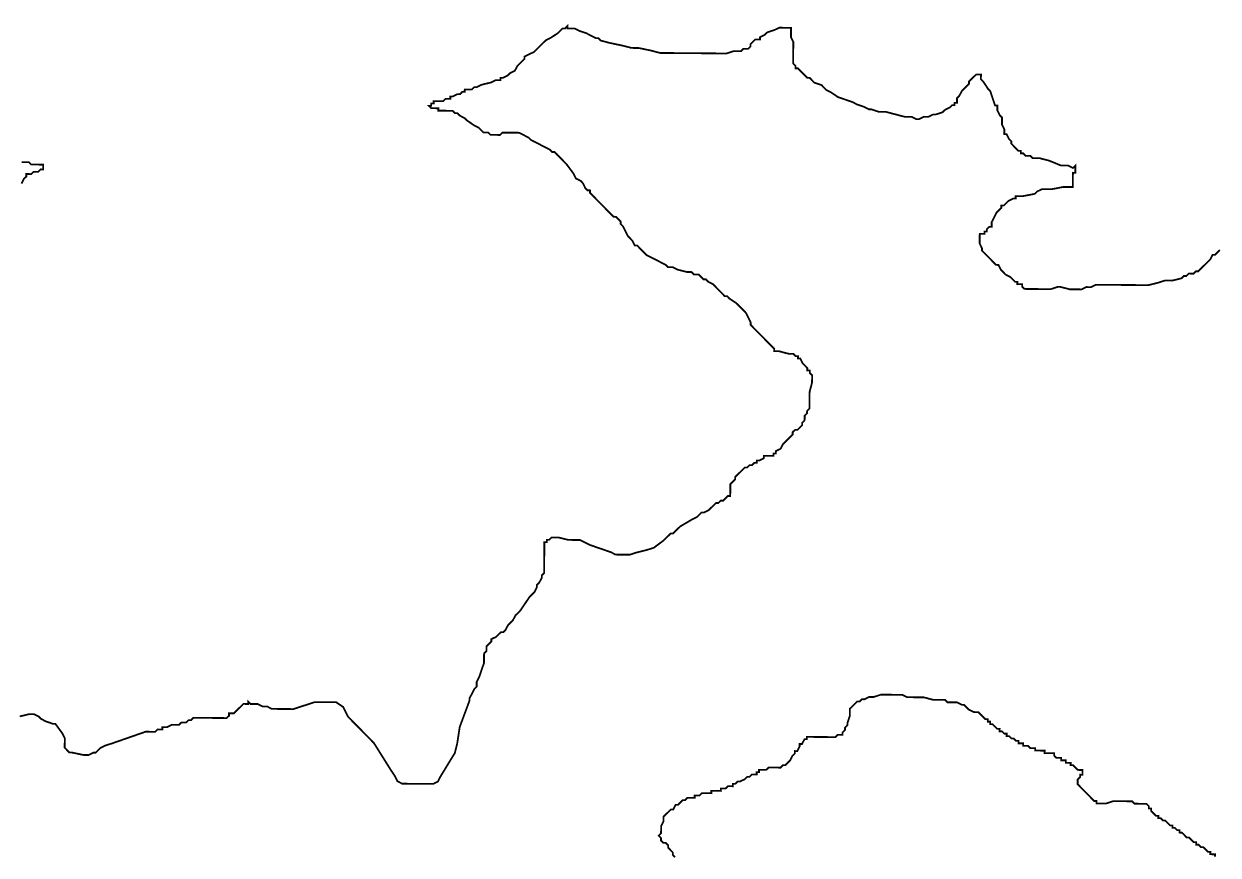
# Model space of a CAD drawing. Header units: metres. Extents: x 290190 to 339802, y 1811045 to 1991312.
# Drawn here: x 323565 to 325589, y 1831977 to 1833386 of the extents above; entities that cross this region are included whole.
import ezdxf

# ---------------------------------------------------------------- set-up
doc = ezdxf.new("R2010")
doc.units = ezdxf.units.M
doc.header["$MEASUREMENT"] = 0
doc.layers.add('HAZARDS LINE', color=1, linetype='Continuous')

msp = doc.modelspace()

# ---------------------------------------------------------------- linework, layer by layer
at = {"layer": 'HAZARDS LINE', "lineweight": 18}
for points in [[(325591.8, 1833002.8, 3.02, 3.02, 0), (325583.7, 1832994.8, 3.02, 3.02, 0), (325579.6, 1832994.8, 3.02, 3.02, 0), (325575.5, 1832986.8, 3.02, 3.02, 0), (325563.3, 1832974.8, 3.02, 3.02, 0), (325559.3, 1832970.8, 3.02, 3.02, 0), (325555.2, 1832966.8, 3.02, 3.02, 0), (325551.2, 1832966.8, 3.02, 3.02, 0), (325547.1, 1832962.8, 3.02, 3.02, 0), (325539.1, 1832962.9, 3.02, 3.02, 0), (325535, 1832958.9, 3.02, 3.02, 0), (325531, 1832958.9, 3.02, 3.02, 0), (325526.9, 1832954.9, 3.02, 3.02, 0), (325510.8, 1832951, 3.02, 3.02, 0), (325498.7, 1832951.1, 3.02, 3.02, 0), (325486.5, 1832947.2, 3.02, 3.02, 0), (325470.4, 1832943.3, 3.02, 3.02, 0), (325381.7, 1832944, 3.02, 3.02, 0), (325373.6, 1832940, 3.02, 3.02, 0), (325365.6, 1832940.1, 3.02, 3.02, 0), (325357.5, 1832936.1, 3.02, 3.02, 0), (325337.3, 1832936.3, 3.02, 3.02, 0), (325321.2, 1832940.4, 3.02, 3.02, 0), (325317.2, 1832940.4, 3.02, 3.02, 0), (325305.1, 1832936.5, 3.02, 3.02, 0), (325260.7, 1832936.9, 3.02, 3.02, 0), (325256.7, 1832940.9, 3.02, 3.02, 0), (325256.8, 1832945, 3.02, 3.02, 0), (325248.7, 1832945, 3.02, 3.02, 0), (325248.7, 1832949.1, 3.02, 3.02, 0), (325244.7, 1832949.1, 3.02, 3.02, 0), (325240.7, 1832953.1, 3.02, 3.02, 0), (325236.7, 1832957.2, 3.02, 3.02, 0), (325228.7, 1832961.3, 3.02, 3.02, 0), (325224.7, 1832965.4, 3.02, 3.02, 0), (325220.7, 1832969.4, 3.02, 3.02, 0), (325216.7, 1832977.5, 3.02, 3.02, 0), (325212.7, 1832977.6, 3.02, 3.02, 0), (325208.7, 1832981.6, 3.02, 3.02, 0), (325196.7, 1832993.8, 3.02, 3.02, 0), (325188.7, 1833001.9, 3.02, 3.02, 0), (325188.7, 1833006, 3.02, 3.02, 0), (325184.7, 1833014.1, 3.02, 3.02, 0), (325184.9, 1833030.2, 3.02, 3.02, 0), (325192.9, 1833030.1, 3.02, 3.02, 0), (325193, 1833034.2, 3.02, 3.02, 0), (325197, 1833034.1, 3.02, 3.02, 0), (325197, 1833038.2, 3.02, 3.02, 0), (325201.1, 1833042.2, 3.02, 3.02, 0), (325205.1, 1833042.1, 3.02, 3.02, 0), (325205.2, 1833050.2, 3.02, 3.02, 0), (325213.4, 1833066.2, 3.02, 3.02, 0), (325217.4, 1833070.2, 3.02, 3.02, 0), (325221.5, 1833074.2, 3.02, 3.02, 0), (325221.5, 1833078.3, 3.02, 3.02, 0), (325225.6, 1833078.2, 3.02, 3.02, 0), (325229.6, 1833082.2, 3.02, 3.02, 0), (325233.7, 1833086.2, 3.02, 3.02, 0), (325241.8, 1833090.2, 3.02, 3.02, 0), (325245.8, 1833090.2, 3.02, 3.02, 0), (325245.8, 1833094.2, 3.02, 3.02, 0), (325257.9, 1833094.1, 3.02, 3.02, 0), (325278.1, 1833098, 3.02, 3.02, 0), (325282.2, 1833102, 3.02, 3.02, 0), (325290.3, 1833106, 3.02, 3.02, 0), (325306.4, 1833105.8, 3.02, 3.02, 0), (325326.6, 1833109.7, 3.02, 3.02, 0), (325342.7, 1833109.6, 3.02, 3.02, 0), (325342.9, 1833133.8, 3.02, 3.02, 0), (325346.9, 1833133.7, 3.02, 3.02, 0), (325347, 1833145.8, 3.02, 3.02, 0), (325343, 1833141.8, 3.02, 3.02, 0), (325334.9, 1833145.9, 3.02, 3.02, 0), (325322.8, 1833146, 3.02, 3.02, 0), (325302.7, 1833154.2, 3.02, 3.02, 0), (325286.7, 1833158.4, 3.02, 3.02, 0), (325274.6, 1833158.5, 3.02, 3.02, 0), (325270.6, 1833162.6, 3.02, 3.02, 0), (325262.5, 1833162.6, 3.02, 3.02, 0), (325258.5, 1833166.7, 3.02, 3.02, 0), (325254.5, 1833166.7, 3.02, 3.02, 0), (325254.5, 1833170.7, 3.02, 3.02, 0), (325250.5, 1833170.8, 3.02, 3.02, 0), (325246.5, 1833174.8, 3.02, 3.02, 0), (325242.5, 1833178.9, 3.02, 3.02, 0), (325238.5, 1833183, 3.02, 3.02, 0), (325238.5, 1833187, 3.02, 3.02, 0), (325234.5, 1833191.1, 3.02, 3.02, 0), (325230.5, 1833199.2, 3.02, 3.02, 0), (325226.5, 1833199.2, 3.02, 3.02, 0), (325226.6, 1833207.3, 3.02, 3.02, 0), (325222.6, 1833215.3, 3.02, 3.02, 0), (325222.7, 1833227.4, 3.02, 3.02, 0), (325218.7, 1833231.5, 3.02, 3.02, 0), (325214.7, 1833239.6, 3.02, 3.02, 0), (325214.8, 1833247.7, 3.02, 3.02, 0), (325210.8, 1833247.7, 3.02, 3.02, 0), (325202.9, 1833271.9, 3.02, 3.02, 0), (325198.9, 1833276, 3.02, 3.02, 0), (325190.9, 1833288.2, 3.02, 3.02, 0), (325186.9, 1833292.2, 3.02, 3.02, 0), (325187, 1833300.3, 3.02, 3.02, 0), (325178.9, 1833300.4, 3.02, 3.02, 0), (325170.8, 1833292.4, 3.02, 3.02, 0), (325166.7, 1833288.4, 3.02, 3.02, 0), (325166.7, 1833284.3, 3.02, 3.02, 0), (325158.6, 1833276.3, 3.02, 3.02, 0), (325154.5, 1833272.3, 3.02, 3.02, 0), (325150.4, 1833264.3, 3.02, 3.02, 0), (325146.4, 1833260.3, 3.02, 3.02, 0), (325146.3, 1833252.2, 3.02, 3.02, 0), (325142.3, 1833252.3, 3.02, 3.02, 0), (325142.2, 1833248.2, 3.02, 3.02, 0), (325138.2, 1833248.3, 3.02, 3.02, 0), (325134.1, 1833244.3, 3.02, 3.02, 0), (325126.1, 1833240.3, 3.02, 3.02, 0), (325122, 1833236.3, 3.02, 3.02, 0), (325109.9, 1833232.4, 3.02, 3.02, 0), (325105.8, 1833232.4, 3.02, 3.02, 0), (325097.7, 1833228.4, 3.02, 3.02, 0), (325089.7, 1833228.5, 3.02, 3.02, 0), (325081.6, 1833224.5, 3.02, 3.02, 0), (325077.6, 1833224.6, 3.02, 3.02, 0), (325069.5, 1833228.6, 3.02, 3.02, 0), (325057.4, 1833228.7, 3.02, 3.02, 0), (325025.3, 1833237.1, 3.02, 3.02, 0), (325013.2, 1833237.2, 3.02, 3.02, 0), (325001.1, 1833241.3, 3.02, 3.02, 0), (324997.1, 1833241.3, 3.02, 3.02, 0), (324989, 1833245.4, 3.02, 3.02, 0), (324977, 1833249.5, 3.02, 3.02, 0), (324969, 1833253.6, 3.02, 3.02, 0), (324956.9, 1833257.8, 3.02, 3.02, 0), (324944.8, 1833261.9, 3.02, 3.02, 0), (324932.8, 1833270, 3.02, 3.02, 0), (324924.8, 1833274.1, 3.02, 3.02, 0), (324916.8, 1833282.3, 3.02, 3.02, 0), (324904.7, 1833286.4, 3.02, 3.02, 0), (324896.7, 1833294.5, 3.02, 3.02, 0), (324892.7, 1833294.5, 3.02, 3.02, 0), (324888.7, 1833298.6, 3.02, 3.02, 0), (324880.7, 1833306.7, 3.02, 3.02, 0), (324876.7, 1833310.8, 3.02, 3.02, 0), (324872.7, 1833310.8, 3.02, 3.02, 0), (324872.7, 1833314.9, 3.02, 3.02, 0), (324868.7, 1833318.9, 3.02, 3.02, 0), (324869, 1833355.2, 3.02, 3.02, 0), (324865, 1833363.3, 3.02, 3.02, 0), (324865.1, 1833379.4, 3.02, 3.02, 0), (324845, 1833379.6, 3.02, 3.02, 0), (324836.9, 1833375.6, 3.02, 3.02, 0), (324824.8, 1833371.7, 3.02, 3.02, 0), (324820.7, 1833367.7, 3.02, 3.02, 0), (324812.6, 1833363.7, 3.02, 3.02, 0), (324812.6, 1833359.7, 3.02, 3.02, 0), (324804.5, 1833359.7, 3.02, 3.02, 0), (324800.5, 1833355.7, 3.02, 3.02, 0), (324796.4, 1833351.7, 3.02, 3.02, 0), (324796.4, 1833347.7, 3.02, 3.02, 0), (324792.3, 1833343.7, 3.02, 3.02, 0), (324784.2, 1833343.8, 3.02, 3.02, 0), (324780.2, 1833339.8, 3.02, 3.02, 0), (324768.1, 1833339.9, 3.02, 3.02, 0), (324756, 1833335.9, 3.02, 3.02, 0), (324643.1, 1833336.8, 3.02, 3.02, 0), (324627, 1833341, 3.02, 3.02, 0), (324606.9, 1833345.2, 3.02, 3.02, 0), (324594.8, 1833345.3, 3.02, 3.02, 0), (324578.7, 1833349.4, 3.02, 3.02, 0), (324558.6, 1833353.6, 3.02, 3.02, 0), (324542.5, 1833357.8, 3.02, 3.02, 0), (324538.5, 1833361.8, 3.02, 3.02, 0), (324534.5, 1833361.9, 3.02, 3.02, 0), (324518.4, 1833370.1, 3.02, 3.02, 0), (324506.3, 1833374.2, 3.02, 3.02, 0), (324498.3, 1833378.3, 3.02, 3.02, 0), (324486.2, 1833378.4, 3.02, 3.02, 0), (324486.2, 1833382.4, 3.02, 3.02, 0), (324482.2, 1833378.4, 3.02, 3.02, 0), (324478.1, 1833378.4, 3.02, 3.02, 0), (324470, 1833370.4, 3.02, 3.02, 0), (324457.9, 1833362.5, 3.02, 3.02, 0), (324449.8, 1833358.5, 3.02, 3.02, 0), (324445.7, 1833354.5, 3.02, 3.02, 0), (324437.6, 1833346.5, 3.02, 3.02, 0), (324429.5, 1833338.5, 3.02, 3.02, 0), (324413.3, 1833330.6, 3.02, 3.02, 0), (324413.2, 1833326.5, 3.02, 3.02, 0), (324409.2, 1833322.5, 3.02, 3.02, 0), (324405.1, 1833318.5, 3.02, 3.02, 0), (324401.1, 1833314.5, 3.02, 3.02, 0), (324397, 1833306.5, 3.02, 3.02, 0), (324388.9, 1833302.5, 3.02, 3.02, 0), (324384.8, 1833298.5, 3.02, 3.02, 0), (324376.7, 1833294.6, 3.02, 3.02, 0), (324372.7, 1833294.6, 3.02, 3.02, 0), (324372.7, 1833290.6, 3.02, 3.02, 0), (324364.6, 1833290.6, 3.02, 3.02, 0), (324356.5, 1833286.7, 3.02, 3.02, 0), (324340.3, 1833282.8, 3.02, 3.02, 0), (324332.2, 1833278.8, 3.02, 3.02, 0), (324328.2, 1833278.8, 3.02, 3.02, 0), (324324.2, 1833274.8, 3.02, 3.02, 0), (324312.1, 1833274.9, 3.02, 3.02, 0), (324312, 1833270.9, 3.02, 3.02, 0), (324308, 1833270.9, 3.02, 3.02, 0), (324303.9, 1833266.9, 3.02, 3.02, 0), (324299.9, 1833267, 3.02, 3.02, 0), (324291.8, 1833263, 3.02, 3.02, 0), (324287.8, 1833263, 3.02, 3.02, 0), (324287.8, 1833259, 3.02, 3.02, 0), (324279.7, 1833259.1, 3.02, 3.02, 0), (324275.6, 1833255.1, 3.02, 3.02, 0), (324259.5, 1833255.2, 3.02, 3.02, 0), (324259.5, 1833251.1, 3.02, 3.02, 0), (324255.4, 1833251.2, 3.02, 3.02, 0), (324255.4, 1833247.1, 3.02, 3.02, 0), (324251.4, 1833247.2, 3.02, 3.02, 0), (324255.4, 1833243.1, 3.02, 3.02, 0), (324267.5, 1833243, 3.02, 3.02, 0), (324267.4, 1833239, 3.02, 3.02, 0), (324291.6, 1833238.8, 3.02, 3.02, 0), (324295.6, 1833234.7, 3.02, 3.02, 0), (324299.7, 1833234.7, 3.02, 3.02, 0), (324303.7, 1833230.6, 3.02, 3.02, 0), (324311.7, 1833226.5, 3.02, 3.02, 0), (324315.7, 1833222.5, 3.02, 3.02, 0), (324327.7, 1833214.3, 3.02, 3.02, 0), (324335.7, 1833210.2, 3.02, 3.02, 0), (324339.7, 1833206.2, 3.02, 3.02, 0), (324343.7, 1833202.1, 3.02, 3.02, 0), (324351.8, 1833202, 3.02, 3.02, 0), (324355.8, 1833198, 3.02, 3.02, 0), (324371.9, 1833197.8, 3.02, 3.02, 0), (324376, 1833201.8, 3.02, 3.02, 0), (324404.2, 1833201.6, 3.02, 3.02, 0), (324420.3, 1833193.4, 3.02, 3.02, 0), (324424.3, 1833189.4, 3.02, 3.02, 0), (324448.3, 1833177.1, 3.02, 3.02, 0), (324456.4, 1833173, 3.02, 3.02, 0), (324460.4, 1833168.9, 3.02, 3.02, 0), (324464.4, 1833168.9, 3.02, 3.02, 0), (324472.4, 1833160.8, 3.02, 3.02, 0), (324476.4, 1833156.7, 3.02, 3.02, 0), (324480.4, 1833152.6, 3.02, 3.02, 0), (324484.4, 1833148.6, 3.02, 3.02, 0), (324496.4, 1833132.4, 3.02, 3.02, 0), (324500.3, 1833124.3, 3.02, 3.02, 0), (324508.4, 1833120.2, 3.02, 3.02, 0), (324512.4, 1833116.1, 3.02, 3.02, 0), (324516.3, 1833108, 3.02, 3.02, 0), (324520.3, 1833104, 3.02, 3.02, 0), (324524.4, 1833103.9, 3.02, 3.02, 0), (324524.3, 1833099.9, 3.02, 3.02, 0), (324528.3, 1833095.8, 3.02, 3.02, 0), (324540.3, 1833083.6, 3.02, 3.02, 0), (324544.3, 1833079.6, 3.02, 3.02, 0), (324552.3, 1833071.4, 3.02, 3.02, 0), (324556.3, 1833067.4, 3.02, 3.02, 0), (324564.3, 1833059.3, 3.02, 3.02, 0), (324568.4, 1833059.2, 3.02, 3.02, 0), (324572.4, 1833055.2, 3.02, 3.02, 0), (324576.3, 1833051.1, 3.02, 3.02, 0), (324576.3, 1833047.1, 3.02, 3.02, 0), (324580.3, 1833043, 3.02, 3.02, 0), (324588.3, 1833026.8, 3.02, 3.02, 0), (324596.2, 1833018.7, 3.02, 3.02, 0), (324600.2, 1833010.6, 3.02, 3.02, 0), (324604.2, 1833010.6, 3.02, 3.02, 0), (324608.2, 1833006.5, 3.02, 3.02, 0), (324612.2, 1833002.4, 3.02, 3.02, 0), (324616.2, 1832998.4, 3.02, 3.02, 0), (324620.2, 1832994.3, 3.02, 3.02, 0), (324628.3, 1832990.2, 3.02, 3.02, 0), (324652.4, 1832977.9, 3.02, 3.02, 0), (324656.4, 1832973.9, 3.02, 3.02, 0), (324664.4, 1832973.8, 3.02, 3.02, 0), (324672.5, 1832969.7, 3.02, 3.02, 0), (324688.5, 1832965.6, 3.02, 3.02, 0), (324696.6, 1832965.5, 3.02, 3.02, 0), (324700.6, 1832961.4, 3.02, 3.02, 0), (324708.7, 1832961.4, 3.02, 3.02, 0), (324712.7, 1832957.3, 3.02, 3.02, 0), (324716.7, 1832953.2, 3.02, 3.02, 0), (324720.7, 1832953.2, 3.02, 3.02, 0), (324724.7, 1832949.1, 3.02, 3.02, 0), (324732.7, 1832945, 3.02, 3.02, 0), (324736.7, 1832941, 3.02, 3.02, 0), (324752.7, 1832924.7, 3.02, 3.02, 0), (324756.8, 1832924.7, 3.02, 3.02, 0), (324760.7, 1832920.6, 3.02, 3.02, 0), (324772.8, 1832912.5, 3.02, 3.02, 0), (324776.8, 1832908.4, 3.02, 3.02, 0), (324780.8, 1832904.4, 3.02, 3.02, 0), (324788.8, 1832896.2, 3.02, 3.02, 0), (324796.7, 1832880, 3.02, 3.02, 0), (324796.7, 1832876, 3.02, 3.02, 0), (324800.7, 1832871.9, 3.02, 3.02, 0), (324808.7, 1832863.8, 3.02, 3.02, 0), (324824.7, 1832847.6, 3.02, 3.02, 0), (324828.7, 1832843.5, 3.02, 3.02, 0), (324832.7, 1832839.4, 3.02, 3.02, 0), (324836.7, 1832835.4, 3.02, 3.02, 0), (324836.6, 1832831.3, 3.02, 3.02, 0), (324844.7, 1832831.3, 3.02, 3.02, 0), (324860.8, 1832827.1, 3.02, 3.02, 0), (324868.9, 1832827.1, 3.02, 3.02, 0), (324872.8, 1832823, 3.02, 3.02, 0), (324876.9, 1832823, 3.02, 3.02, 0), (324876.8, 1832818.9, 3.02, 3.02, 0), (324880.9, 1832818.9, 3.02, 3.02, 0), (324884.8, 1832810.8, 3.02, 3.02, 0), (324892.8, 1832802.7, 3.02, 3.02, 0), (324892.8, 1832798.6, 3.02, 3.02, 0), (324896.8, 1832798.6, 3.02, 3.02, 0), (324896.8, 1832794.6, 3.02, 3.02, 0), (324900.8, 1832790.5, 3.02, 3.02, 0), (324900.7, 1832778.4, 3.02, 3.02, 0), (324896.6, 1832762.3, 3.02, 3.02, 0), (324896.3, 1832734.1, 3.02, 3.02, 0), (324892.3, 1832730.1, 3.02, 3.02, 0), (324892.2, 1832726.1, 3.02, 3.02, 0), (324888.2, 1832722.1, 3.02, 3.02, 0), (324888.1, 1832714, 3.02, 3.02, 0), (324884.1, 1832710, 3.02, 3.02, 0), (324884, 1832706, 3.02, 3.02, 0), (324880, 1832702, 3.02, 3.02, 0), (324875.9, 1832698, 3.02, 3.02, 0), (324871.9, 1832698, 3.02, 3.02, 0), (324867.8, 1832694, 3.02, 3.02, 0), (324867.8, 1832690, 3.02, 3.02, 0), (324855.6, 1832678, 3.02, 3.02, 0), (324851.5, 1832674, 3.02, 3.02, 0), (324847.4, 1832666, 3.02, 3.02, 0), (324839.3, 1832662, 3.02, 3.02, 0), (324839.3, 1832658, 3.02, 3.02, 0), (324835.3, 1832658, 3.02, 3.02, 0), (324835.2, 1832654, 3.02, 3.02, 0), (324819.1, 1832654.1, 3.02, 3.02, 0), (324819.1, 1832650.1, 3.02, 3.02, 0), (324811, 1832646.1, 3.02, 3.02, 0), (324807, 1832646.1, 3.02, 3.02, 0), (324806.9, 1832642.1, 3.02, 3.02, 0), (324802.9, 1832642.1, 3.02, 3.02, 0), (324798.8, 1832638.1, 3.02, 3.02, 0), (324794.8, 1832638.2, 3.02, 3.02, 0), (324790.7, 1832634.2, 3.02, 3.02, 0), (324786.7, 1832634.2, 3.02, 3.02, 0), (324778.6, 1832626.2, 3.02, 3.02, 0), (324774.5, 1832622.2, 3.02, 3.02, 0), (324770.5, 1832618.2, 3.02, 3.02, 0), (324770.4, 1832614.2, 3.02, 3.02, 0), (324766.4, 1832610.2, 3.02, 3.02, 0), (324762.3, 1832606.2, 3.02, 3.02, 0), (324762.1, 1832586, 3.02, 3.02, 0), (324758.1, 1832586, 3.02, 3.02, 0), (324750, 1832578, 3.02, 3.02, 0), (324746, 1832578.1, 3.02, 3.02, 0), (324741.9, 1832574.1, 3.02, 3.02, 0), (324737.9, 1832574.1, 3.02, 3.02, 0), (324725.7, 1832562.1, 3.02, 3.02, 0), (324717.6, 1832558.1, 3.02, 3.02, 0), (324713.6, 1832558.2, 3.02, 3.02, 0), (324709.5, 1832554.2, 3.02, 3.02, 0), (324705.4, 1832550.2, 3.02, 3.02, 0), (324697.3, 1832546.2, 3.02, 3.02, 0), (324677.1, 1832534.3, 3.02, 3.02, 0), (324669, 1832526.3, 3.02, 3.02, 0), (324664.9, 1832522.3, 3.02, 3.02, 0), (324660.9, 1832522.3, 3.02, 3.02, 0), (324656.8, 1832518.3, 3.02, 3.02, 0), (324648.7, 1832510.3, 3.02, 3.02, 0), (324632.5, 1832498.3, 3.02, 3.02, 0), (324620.3, 1832494.4, 3.02, 3.02, 0), (324604.2, 1832490.5, 3.02, 3.02, 0), (324592.1, 1832486.5, 3.02, 3.02, 0), (324567.9, 1832486.7, 3.02, 3.02, 0), (324559.8, 1832490.8, 3.02, 3.02, 0), (324523.7, 1832503.2, 3.02, 3.02, 0), (324507.6, 1832511.4, 3.02, 3.02, 0), (324487.5, 1832511.6, 3.02, 3.02, 0), (324471.4, 1832515.7, 3.02, 3.02, 0), (324459.3, 1832515.8, 3.02, 3.02, 0), (324455.2, 1832511.8, 3.02, 3.02, 0), (324451.2, 1832511.8, 3.02, 3.02, 0), (324451.1, 1832507.8, 3.02, 3.02, 0), (324447.1, 1832507.8, 3.02, 3.02, 0), (324446.7, 1832455.4, 3.02, 3.02, 0), (324442.6, 1832451.4, 3.02, 3.02, 0), (324442.6, 1832447.4, 3.02, 3.02, 0), (324438.5, 1832439.4, 3.02, 3.02, 0), (324434.5, 1832435.4, 3.02, 3.02, 0), (324434.4, 1832431.3, 3.02, 3.02, 0), (324430.3, 1832423.3, 3.02, 3.02, 0), (324426.3, 1832419.3, 3.02, 3.02, 0), (324422.2, 1832415.3, 3.02, 3.02, 0), (324405.9, 1832391.3, 3.02, 3.02, 0), (324397.8, 1832383.3, 3.02, 3.02, 0), (324393.7, 1832375.2, 3.02, 3.02, 0), (324389.6, 1832371.2, 3.02, 3.02, 0), (324385.5, 1832367.2, 3.02, 3.02, 0), (324381.4, 1832359.2, 3.02, 3.02, 0), (324377.4, 1832355.2, 3.02, 3.02, 0), (324373.4, 1832355.2, 3.02, 3.02, 0), (324365.2, 1832347.2, 3.02, 3.02, 0), (324357.1, 1832343.3, 3.02, 3.02, 0), (324357.1, 1832339.2, 3.02, 3.02, 0), (324353, 1832335.2, 3.02, 3.02, 0), (324349, 1832331.2, 3.02, 3.02, 0), (324348.9, 1832327.2, 3.02, 3.02, 0), (324348.9, 1832323.2, 3.02, 3.02, 0), (324344.9, 1832319.2, 3.02, 3.02, 0), (324344.8, 1832315.1, 3.02, 3.02, 0), (324344.8, 1832311.1, 3.02, 3.02, 0), (324344.7, 1832303, 3.02, 3.02, 0), (324336.5, 1832278.9, 3.02, 3.02, 0), (324332.4, 1832270.9, 3.02, 3.02, 0), (324332.3, 1832266.9, 3.02, 3.02, 0), (324332.3, 1832262.8, 3.02, 3.02, 0), (324328.3, 1832258.8, 3.02, 3.02, 0), (324324.2, 1832250.8, 3.02, 3.02, 0), (324320.1, 1832242.8, 3.02, 3.02, 0), (324320, 1832238.7, 3.02, 3.02, 0), (324303.6, 1832194.5, 3.02, 3.02, 0), (324299.3, 1832166.3, 3.02, 3.02, 0), (324295.2, 1832150.2, 3.02, 3.02, 0), (324282.9, 1832130.2, 3.02, 3.02, 0), (324270.7, 1832110.1, 3.02, 3.02, 0), (324266.6, 1832102.1, 3.02, 3.02, 0), (324258.5, 1832098.1, 3.02, 3.02, 0), (324250.4, 1832098.2, 3.02, 3.02, 0), (324238.3, 1832098.3, 3.02, 3.02, 0), (324230.2, 1832098.3, 3.02, 3.02, 0), (324218.2, 1832098.4, 3.02, 3.02, 0), (324206.1, 1832098.5, 3.02, 3.02, 0), (324198, 1832102.6, 3.02, 3.02, 0), (324194.1, 1832110.7, 3.02, 3.02, 0), (324186.1, 1832122.9, 3.02, 3.02, 0), (324158.2, 1832167.4, 3.02, 3.02, 0), (324146.2, 1832179.6, 3.02, 3.02, 0), (324138.2, 1832187.7, 3.02, 3.02, 0), (324122.2, 1832204, 3.02, 3.02, 0), (324114.2, 1832212.1, 3.02, 3.02, 0), (324106.3, 1832228.3, 3.02, 3.02, 0), (324094.3, 1832236.5, 3.02, 3.02, 0), (324086.2, 1832236.5, 3.02, 3.02, 0), (324074.1, 1832236.6, 3.02, 3.02, 0), (324058, 1832236.8, 3.02, 3.02, 0), (324045.9, 1832232.8, 3.02, 3.02, 0), (324033.8, 1832228.9, 3.02, 3.02, 0), (324021.6, 1832224.9, 3.02, 3.02, 0), (324005.5, 1832225.1, 3.02, 3.02, 0), (323985.4, 1832225.2, 3.02, 3.02, 0), (323977.3, 1832229.3, 3.02, 3.02, 0), (323969.3, 1832229.4, 3.02, 3.02, 0), (323961.2, 1832233.5, 3.02, 3.02, 0), (323957.2, 1832233.5, 3.02, 3.02, 0), (323949.1, 1832233.6, 3.02, 3.02, 0), (323945.1, 1832237.6, 3.02, 3.02, 0), (323945.1, 1832233.6, 3.02, 3.02, 0), (323941.1, 1832233.6, 3.02, 3.02, 0), (323937, 1832233.7, 3.02, 3.02, 0), (323933, 1832229.7, 3.02, 3.02, 0), (323928.9, 1832225.7, 3.02, 3.02, 0), (323924.9, 1832221.7, 3.02, 3.02, 0), (323920.8, 1832217.7, 3.02, 3.02, 0), (323912.7, 1832217.7, 3.02, 3.02, 0), (323912.7, 1832213.7, 3.02, 3.02, 0), (323908.6, 1832209.7, 3.02, 3.02, 0), (323904.6, 1832209.7, 3.02, 3.02, 0), (323900.6, 1832209.8, 3.02, 3.02, 0), (323896.6, 1832209.8, 3.02, 3.02, 0), (323884.5, 1832209.9, 3.02, 3.02, 0), (323872.4, 1832210, 3.02, 3.02, 0), (323868.3, 1832210, 3.02, 3.02, 0), (323860.3, 1832210.1, 3.02, 3.02, 0), (323852.2, 1832210.2, 3.02, 3.02, 0), (323848.2, 1832206.2, 3.02, 3.02, 0), (323844.1, 1832206.2, 3.02, 3.02, 0), (323840.1, 1832202.2, 3.02, 3.02, 0), (323836, 1832202.2, 3.02, 3.02, 0), (323832, 1832202.2, 3.02, 3.02, 0), (323827.9, 1832198.3, 3.02, 3.02, 0), (323819.9, 1832198.3, 3.02, 3.02, 0), (323815.8, 1832198.3, 3.02, 3.02, 0), (323807.7, 1832194.4, 3.02, 3.02, 0), (323803.7, 1832194.4, 3.02, 3.02, 0), (323799.7, 1832194.4, 3.02, 3.02, 0), (323799.7, 1832190.4, 3.02, 3.02, 0), (323795.6, 1832190.4, 3.02, 3.02, 0), (323791.6, 1832190.5, 3.02, 3.02, 0), (323787.5, 1832186.5, 3.02, 3.02, 0), (323783.5, 1832186.5, 3.02, 3.02, 0), (323779.5, 1832186.5, 3.02, 3.02, 0), (323775.4, 1832186.6, 3.02, 3.02, 0), (323771.4, 1832186.6, 3.02, 3.02, 0), (323714.8, 1832166.9, 3.02, 3.02, 0), (323702.7, 1832163, 3.02, 3.02, 0), (323694.6, 1832159, 3.02, 3.02, 0), (323686.5, 1832151, 3.02, 3.02, 0), (323682.4, 1832151, 3.02, 3.02, 0), (323674.4, 1832147, 3.02, 3.02, 0), (323666.3, 1832147.1, 3.02, 3.02, 0), (323646.2, 1832151.3, 3.02, 3.02, 0), (323642.1, 1832151.3, 3.02, 3.02, 0), (323638.1, 1832155.4, 3.02, 3.02, 0), (323634.1, 1832159.5, 3.02, 3.02, 0), (323634.2, 1832167.5, 3.02, 3.02, 0), (323634.3, 1832175.6, 3.02, 3.02, 0), (323630.3, 1832183.7, 3.02, 3.02, 0), (323618.3, 1832199.9, 3.02, 3.02, 0), (323614.3, 1832199.9, 3.02, 3.02, 0), (323602.2, 1832204.1, 3.02, 3.02, 0), (323594.2, 1832208.2, 3.02, 3.02, 0), (323590.2, 1832212.2, 3.02, 3.02, 0), (323582.2, 1832216.3, 3.02, 3.02, 0), (323574.1, 1832216.4, 3.02, 3.02, 0), (323558, 1832212.5, 3.02, 3.02, 0)], [(323561, 1833115.5, 3.02, 3.02, 0), (323565.1, 1833123.6, 3.02, 3.02, 0), (323569.2, 1833127.6, 3.02, 3.02, 0), (323569.2, 1833131.6, 3.02, 3.02, 0), (323573.3, 1833131.6, 3.02, 3.02, 0), (323577.3, 1833131.5, 3.02, 3.02, 0), (323581.4, 1833135.5, 3.02, 3.02, 0), (323585.4, 1833135.5, 3.02, 3.02, 0), (323589.4, 1833135.5, 3.02, 3.02, 0), (323593.5, 1833139.5, 3.02, 3.02, 0), (323597.5, 1833139.4, 3.02, 3.02, 0), (323597.5, 1833143.5, 3.02, 3.02, 0), (323597.6, 1833147.5, 3.02, 3.02, 0), (323593.5, 1833147.5, 3.02, 3.02, 0), (323589.5, 1833147.6, 3.02, 3.02, 0), (323585.5, 1833147.6, 3.02, 3.02, 0), (323577.4, 1833147.7, 3.02, 3.02, 0), (323573.4, 1833151.7, 3.02, 3.02, 0), (323569.4, 1833151.8, 3.02, 3.02, 0), (323561.3, 1833151.8, 3.02, 3.02, 0)]]:
    msp.add_lwpolyline(points, format="xyseb", dxfattribs=at)
at = {"layer": 'HAZARDS LINE', "lineweight": 18, "const_width": 3.02}
msp.add_lwpolyline([(324668.6, 1831973.9), (324664.6, 1831978), (324664.7, 1831982), (324660.7, 1831986.1), (324656.7, 1831990.1), (324656.7, 1831994.2), (324652.7, 1831998.2), (324648.7, 1831998.3), (324644.7, 1832002.3), (324644.7, 1832006.4), (324640.7, 1832010.4), (324644.8, 1832014.4), (324644.9, 1832026.5), (324649, 1832034.6), (324649, 1832042.6), (324653.1, 1832046.6), (324661.2, 1832054.6), (324665.3, 1832054.6), (324669.3, 1832062.6), (324673.4, 1832062.6), (324681.5, 1832070.6), (324685.5, 1832070.6), (324689.6, 1832074.6), (324701.7, 1832074.5), (324701.7, 1832078.5), (324709.8, 1832078.4), (324713.8, 1832082.4), (324730, 1832082.3), (324730, 1832086.3), (324746.1, 1832086.2), (324746.2, 1832090.2), (324754.2, 1832090.2), (324758.3, 1832094.2), (324766.3, 1832094.1), (324766.4, 1832098.1), (324770.4, 1832098.1), (324774.5, 1832102.1), (324778.5, 1832102.1), (324786.6, 1832106), (324790.6, 1832110), (324794.7, 1832110), (324798.7, 1832114), (324806.8, 1832113.9), (324806.8, 1832118), (324810.9, 1832117.9), (324810.9, 1832122), (324823, 1832121.9), (324827.1, 1832125.9), (324847.2, 1832125.7), (324851.3, 1832129.7), (324855.3, 1832129.7), (324863.4, 1832137.7), (324867.5, 1832145.7), (324871.6, 1832149.7), (324871.6, 1832153.8), (324875.6, 1832153.7), (324879.7, 1832161.8), (324879.8, 1832165.8), (324883.8, 1832165.8), (324887.9, 1832173.8), (324891.9, 1832173.8), (324892, 1832177.8), (324940.3, 1832177.4), (324944.4, 1832181.4), (324952.5, 1832181.3), (324952.5, 1832185.4), (324956.5, 1832189.4), (324956.6, 1832193.4), (324960.6, 1832197.4), (324960.7, 1832201.4), (324964.8, 1832213.5), (324964.9, 1832225.6), (324969, 1832229.6), (324977.1, 1832237.6), (324981.1, 1832237.6), (324985.2, 1832241.6), (324989.2, 1832241.5), (324997.3, 1832245.5), (325005.4, 1832245.4), (325017.5, 1832249.4), (325053.8, 1832249.1), (325061.8, 1832245), (325090, 1832244.8), (325106.1, 1832240.6), (325126.2, 1832240.4), (325130.2, 1832236.4), (325146.4, 1832236.3), (325154.4, 1832232.2), (325158.4, 1832232.1), (325162.4, 1832228.1), (325166.4, 1832224), (325174.5, 1832219.9), (325182.5, 1832219.8), (325186.5, 1832215.8), (325190.5, 1832211.7), (325194.5, 1832207.7), (325198.5, 1832207.6), (325198.5, 1832203.6), (325202.5, 1832203.6), (325202.5, 1832199.5), (325206.5, 1832199.5), (325210.5, 1832195.4), (325214.5, 1832191.4), (325218.6, 1832191.3), (325218.5, 1832187.3), (325222.6, 1832187.3), (325226.6, 1832183.2), (325230.6, 1832183.2), (325230.6, 1832179.1), (325234.6, 1832179.1), (325238.6, 1832175.1), (325242.6, 1832175), (325246.6, 1832171), (325250.7, 1832170.9), (325250.6, 1832166.9), (325258.7, 1832166.8), (325258.7, 1832162.8), (325266.7, 1832162.7), (325270.7, 1832158.7), (325278.8, 1832158.6), (325278.8, 1832154.6), (325294.9, 1832154.5), (325294.8, 1832150.4), (325311, 1832150.3), (325310.9, 1832146.3), (325314.9, 1832142.2), (325323, 1832142.1), (325323, 1832138.1), (325331, 1832138), (325331, 1832134), (325339.1, 1832133.9), (325339, 1832129.9), (325343.1, 1832129.9), (325351.1, 1832121.8), (325359.1, 1832121.7), (325359.1, 1832113.6), (325355, 1832113.7), (325355, 1832109.6), (325350.9, 1832105.6), (325350.9, 1832097.6), (325354.9, 1832093.5), (325358.9, 1832089.4), (325362.9, 1832085.4), (325370.9, 1832077.3), (325374.9, 1832073.2), (325378.9, 1832069.1), (325382.9, 1832069.1), (325382.9, 1832065.1), (325399, 1832064.9), (325411.1, 1832068.9), (325443.3, 1832068.6), (325447.3, 1832064.6), (325467.5, 1832064.4), (325471.5, 1832060.3), (325471.5, 1832056.3), (325475.5, 1832056.3), (325475.5, 1832052.2), (325483.5, 1832044.1), (325487.5, 1832044.1), (325487.5, 1832040.1), (325491.5, 1832040), (325495.5, 1832036), (325499.5, 1832035.9), (325503.5, 1832031.9), (325507.5, 1832027.8), (325511.6, 1832027.8), (325511.5, 1832023.7), (325515.6, 1832023.7), (325519.6, 1832019.6), (325523.6, 1832019.6), (325523.5, 1832015.6), (325527.6, 1832015.5), (325531.6, 1832011.5), (325535.6, 1832007.4), (325539.6, 1832007.4), (325543.6, 1832003.3), (325547.6, 1831999.3), (325551.6, 1831999.2), (325551.6, 1831995.2), (325555.6, 1831995.2), (325559.6, 1831991.1), (325563.7, 1831991.1), (325567.7, 1831987), (325571.7, 1831982.9), (325575.7, 1831982.9), (325575.7, 1831978.9), (325583.7, 1831978.8), (325583.7, 1831974.8)], dxfattribs=at)

doc.saveas('drawing.dxf')
